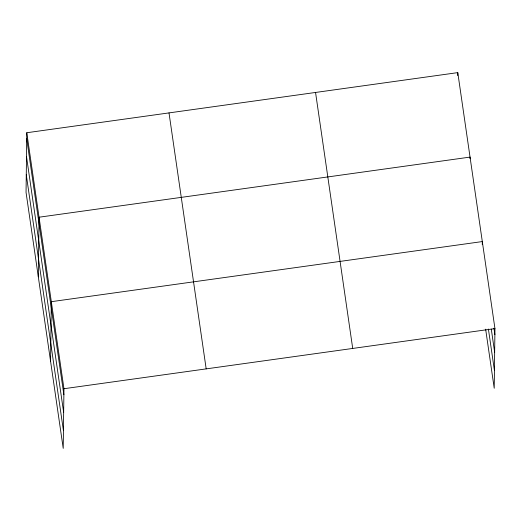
<?xml version="1.0" encoding="UTF-8"?>
<svg xmlns="http://www.w3.org/2000/svg" width="521" height="521" viewBox="0 0 521 521"><rect width="100%" height="100%" fill="white"/><g stroke="black" fill="none" stroke-linecap="round" stroke-linejoin="round"><path stroke-width="0.78" d="M26.779 132.738L26.05 192.399L63.223 448.379L63.953 388.718L26.779 132.738L457.777 72.621L494.95 328.601L494.221 388.262L485.644 329.174M38.313 276.872L39.042 217.211L470.046 157.095L470.027 158.599M50.583 361.346L51.312 301.685L482.309 241.568L482.277 244.577M457.744 75.63L457.777 72.621M63.953 388.718L494.95 328.601M493.947 328.237L494.878 334.625M491.296 329.168L494.657 352.326M488.405 329.044L494.436 370.561M315.55 92.458L352.717 348.438M169.006 112.901L206.179 368.881M26.708 138.762L63.875 394.742M26.486 156.463L63.66 412.443M26.265 174.698L63.438 430.678"/></g></svg>
